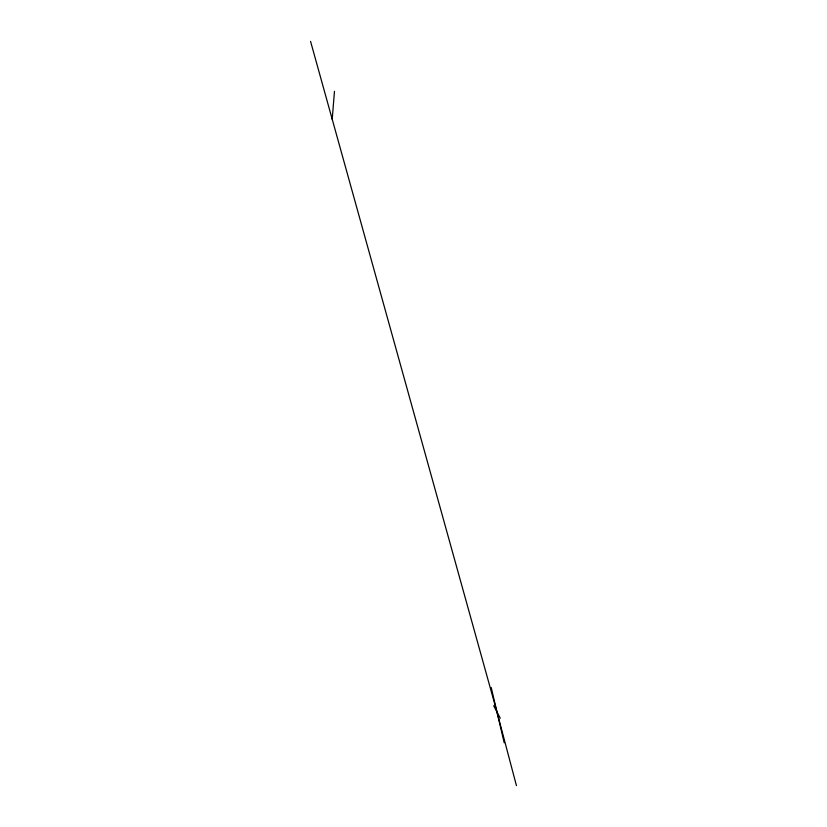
<?xml version="1.0" encoding="UTF-8"?>
<svg xmlns="http://www.w3.org/2000/svg" width="827" height="827" viewBox="0 0 827 827"><rect width="100%" height="100%" fill="white"/><g stroke="black" fill="none" stroke-linecap="round" stroke-linejoin="round"><path stroke-width="1.24" d="M332.206 119.222L334.47 91.311M493.698 705.762L500.263 718.187M310.559 41.35L496.944 711.902L516.441 785.65M491.217 687.516L504.191 742.77"/></g></svg>
